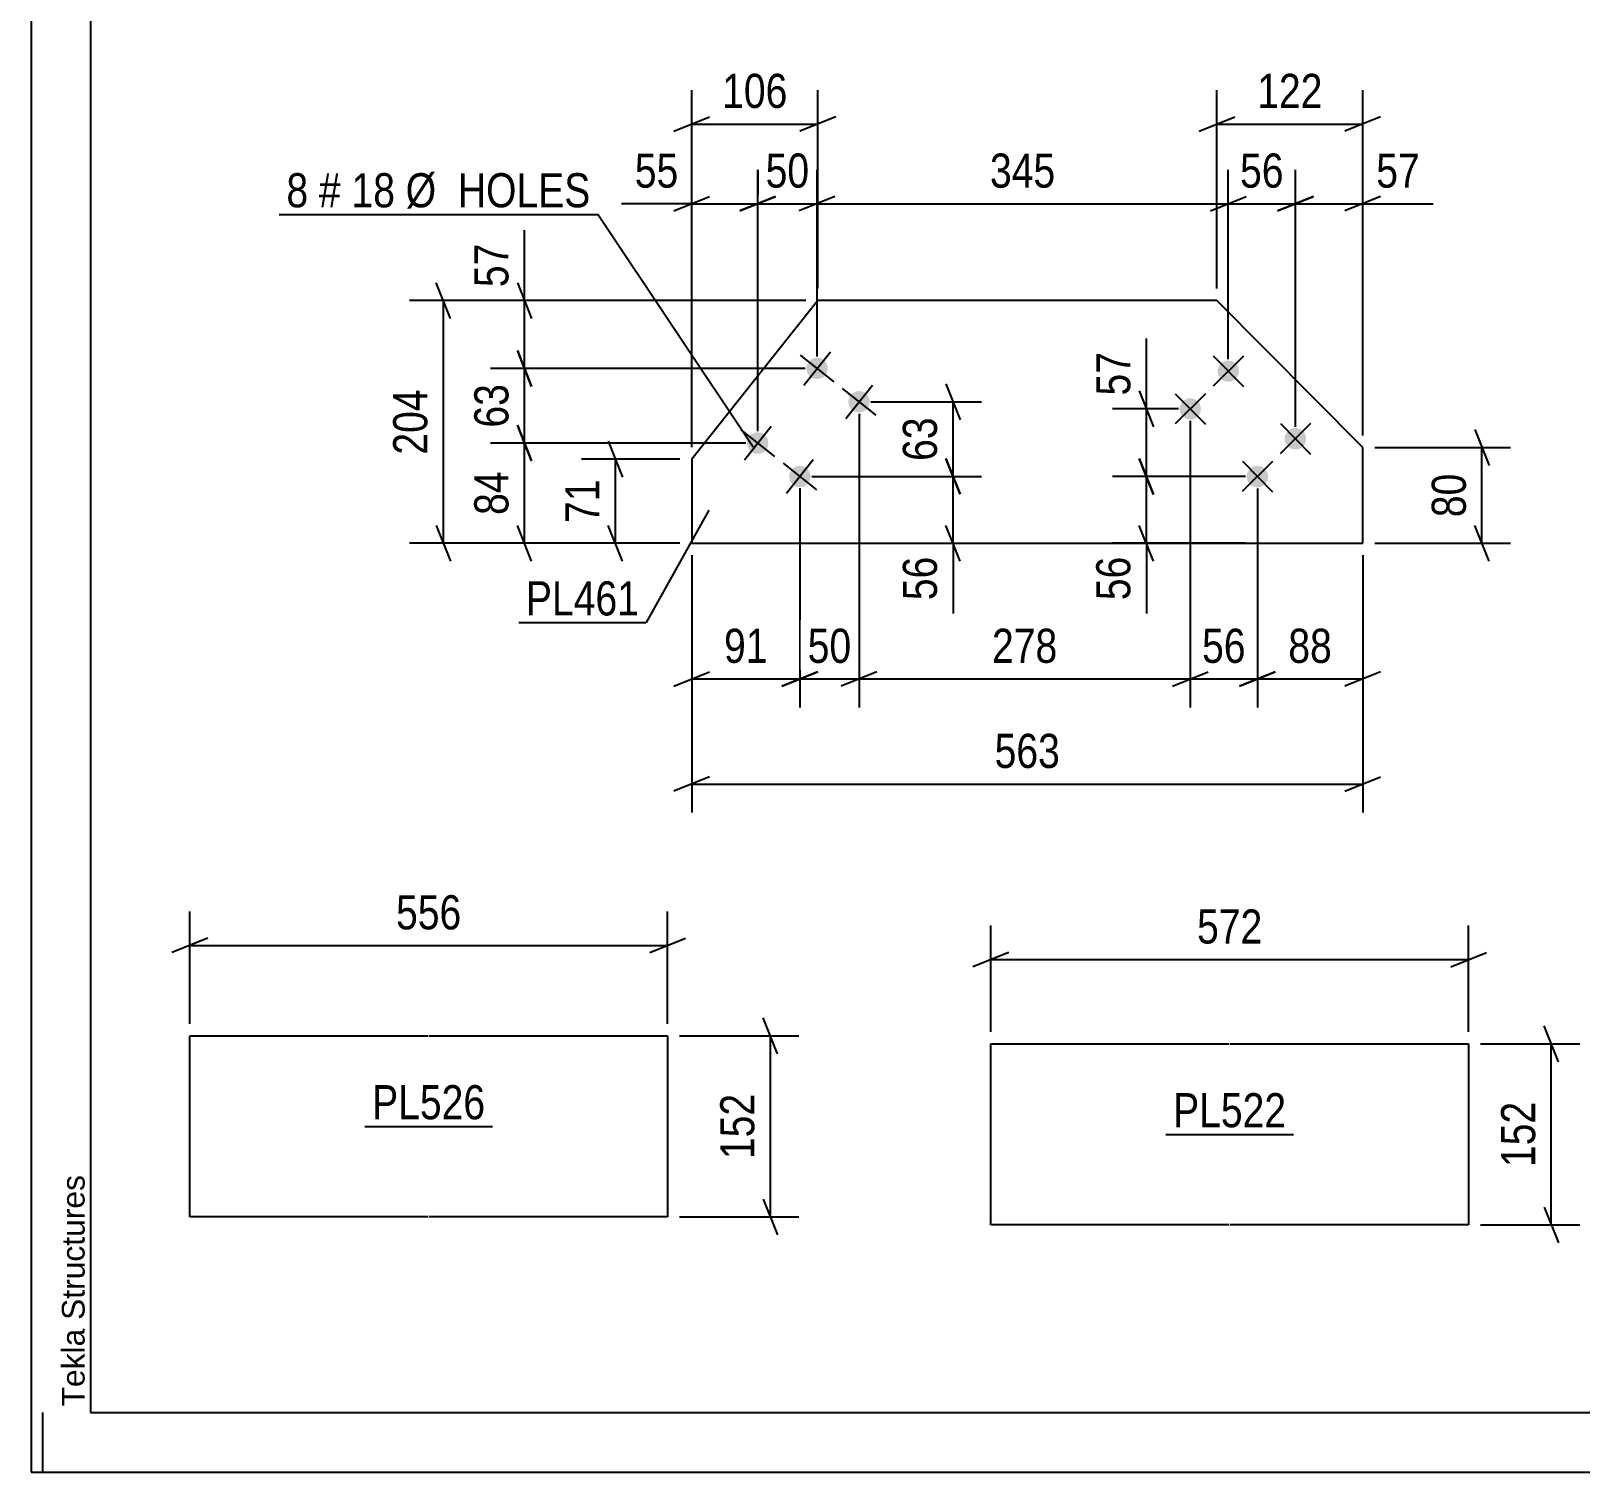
# Model space of a CAD drawing. Header units: millimetres. Extents: x 0 to 841, y 0 to 594.
# Drawn here: x 0 to 130.1, y 0 to 121 of the extents above; entities that cross this region are included whole.
import ezdxf

# ---------------------------------------------------------------- set-up
doc = ezdxf.new("R2010")
doc.units = ezdxf.units.MM
doc.styles.add('Arial', font='arial.ttf', dxfattribs={"height": 0.2})
doc.styles.add('Arial Narrow', font='ARIALN.TTF', dxfattribs={"height": 0.2})

# ---------------------------------------------------------------- blocks, each defined once
blk = doc.blocks.new('Unknown-570349097-1114 - 28277')
at = {"color": 5, "linetype": 'Continuous'}
for p, q in [((0, 594), (0, 0)), ((5, 589), (5, 5)), ((1, 0), (1, 5)), ((5, 5), (836, 5)), ((0, 0), (841, 0))]:
    blk.add_line(p, q, dxfattribs=at)
at = {"color": 174, "linetype": 'Continuous', "style": 'Arial'}
blk.add_text('Tekla Structures', height=1.9102, rotation=90, dxfattribs=at).set_placement((4.5, 5.5))
blk = doc.blocks.new('Part-570349097-23043 - 23042')
at = {"color": 2, "linetype": 'Continuous'}
for p, q in [((80.56, 20.74), (80.56, 35.94)), ((80.56, 35.94), (100.56, 35.94)), ((100.66, 35.94), (120.66, 35.94)), ((120.66, 35.94), (120.66, 20.74)), ((100.56, 20.74), (80.56, 20.74)), ((120.66, 20.74), (100.66, 20.74))]:
    blk.add_line(p, q, dxfattribs=at)
blk = doc.blocks.new('Part-570349097-23059 - 23058')
at = {"color": 2, "linetype": 'Continuous'}
for p, q in [((13.33, 21.41), (13.33, 36.61)), ((13.33, 36.61), (33.33, 36.61)), ((33.43, 36.61), (53.43, 36.61)), ((53.43, 36.61), (53.43, 21.41)), ((33.33, 21.41), (13.33, 21.41)), ((53.43, 21.41), (33.43, 21.41))]:
    blk.add_line(p, q, dxfattribs=at)
blk = doc.blocks.new('Bolt-570349097-23166 - 23164')
at = {"linetype": 'Continuous'}
for points in [[(101.12, 91.77, -1), (99.86, 93.04, -1)], [(97.93, 88.6, -1), (96.66, 89.87, -1)], [(106.76, 86.09, -1), (105.49, 87.37, -1)], [(103.57, 82.92, -1), (102.3, 84.2, -1)]]:
    blk.add_hatch(color=1, dxfattribs=at).paths.add_polyline_path(points)
at = {"color": 1, "linetype": 'Continuous'}
for p, q in [((101.77, 93.67), (99.21, 91.14)), ((99.22, 93.68), (101.76, 91.13)), ((98.57, 90.5), (96.02, 87.97)), ((96.03, 90.51), (98.57, 87.96)), ((107.4, 88), (104.85, 85.46)), ((104.86, 88.01), (107.4, 85.45)), ((104.21, 84.83), (101.66, 82.29)), ((101.67, 84.84), (104.2, 82.28))]:
    blk.add_line(p, q, dxfattribs=at)
blk = doc.blocks.new('Part-570349097-23165 - 23164')
at = {"color": 2, "linetype": 'Continuous'}
for p, q in [((66.04, 98.33), (55.46, 85.02)), ((99.54, 98.33), (66.04, 98.33)), ((111.78, 86), (99.54, 98.33)), ((111.78, 77.96), (111.78, 86)), ((55.46, 85.02), (55.46, 77.96)), ((55.46, 77.96), (111.78, 77.96))]:
    blk.add_line(p, q, dxfattribs=at)
blk = doc.blocks.new('Bolt-570349097-23167 - 23164')
at = {"linetype": 'Continuous'}
for points in [[(66.54, 93.34, -1), (65.42, 91.93, -1)], [(70.06, 90.54, -1), (68.94, 89.13, -1)], [(61.56, 87.07, -1), (60.44, 85.66, -1)], [(65.09, 84.27, -1), (63.97, 82.86, -1)]]:
    blk.add_hatch(color=1, dxfattribs=at).paths.add_polyline_path(points)
at = {"color": 1, "linetype": 'Continuous'}
for p, q in [((64.57, 93.75), (67.39, 91.51)), ((64.86, 91.22), (67.1, 94.04)), ((68.38, 88.42), (70.62, 91.24)), ((68.09, 90.95), (70.91, 88.71)), ((59.59, 87.49), (62.41, 85.25)), ((59.88, 84.96), (62.12, 87.78)), ((63.12, 84.69), (65.94, 82.45)), ((63.41, 82.16), (65.65, 84.98))]:
    blk.add_line(p, q, dxfattribs=at)
blk = doc.blocks.new('StraightDimension-570349097-23406 - 23042')
at = {"color": 7, "linetype": 'Continuous'}
for p, q in [((128.2, 34.44), (127, 37.44)), ((121.66, 35.94), (130, 35.94)), ((127.6, 20.74), (127.6, 35.94)), ((127, 22.24), (128.2, 19.24)), ((121.66, 20.74), (130, 20.74))]:
    blk.add_line(p, q, dxfattribs=at)
at = {"color": 0}
blk.add_wipeout([(126.85, 31.68), (122.65, 31.68), (122.65, 25), (126.85, 25)], dxfattribs=at)
at = {"color": 3, "style": 'Arial Narrow'}
blk.add_text('152', height=2.863, rotation=90.0002, dxfattribs=at).set_placement((126.25, 25.6))
blk = doc.blocks.new('StraightDimension-570349097-23410 - 23042')
at = {"color": 7, "linetype": 'Continuous'}
for p, q in [((80.56, 36.94), (80.56, 45.86)), ((120.66, 36.94), (120.66, 45.86)), ((82.06, 43.61), (79.06, 42.41)), ((80.56, 43.01), (120.66, 43.01)), ((119.16, 42.41), (122.16, 43.61))]:
    blk.add_line(p, q, dxfattribs=at)
at = {"color": 0}
blk.add_wipeout([(103.95, 43.76), (103.95, 47.96), (97.27, 47.96), (97.27, 43.76)], dxfattribs=at)
at = {"color": 3, "style": 'Arial Narrow'}
blk.add_text('572', height=2.863, dxfattribs=at).set_placement((97.87, 44.36))
blk = doc.blocks.new('StraightDimension-570349097-23422 - 23058')
at = {"color": 7, "linetype": 'Continuous'}
for p, q in [((62.66, 35.11), (61.46, 38.11)), ((54.43, 36.61), (64.46, 36.61)), ((62.06, 21.41), (62.06, 36.61)), ((61.46, 22.91), (62.66, 19.91)), ((54.43, 21.41), (64.46, 21.41))]:
    blk.add_line(p, q, dxfattribs=at)
at = {"color": 0}
blk.add_wipeout([(61.31, 32.35), (57.11, 32.35), (57.11, 25.67), (61.31, 25.67)], dxfattribs=at)
at = {"color": 3, "style": 'Arial Narrow'}
blk.add_text('152', height=2.863, rotation=90.0002, dxfattribs=at).set_placement((60.71, 26.27))
blk = doc.blocks.new('StraightDimension-570349097-23426 - 23058')
at = {"color": 7, "linetype": 'Continuous'}
for p, q in [((13.33, 37.61), (13.33, 47.05)), ((53.43, 37.61), (53.43, 47.05)), ((14.83, 44.8), (11.83, 43.6)), ((51.93, 43.6), (54.93, 44.8)), ((13.33, 44.2), (53.43, 44.2))]:
    blk.add_line(p, q, dxfattribs=at)
at = {"color": 0}
blk.add_wipeout([(36.72, 44.95), (36.72, 49.15), (30.04, 49.15), (30.04, 44.95)], dxfattribs=at)
at = {"color": 3, "style": 'Arial Narrow'}
blk.add_text('556', height=2.863, dxfattribs=at).set_placement((30.64, 45.55))
blk = doc.blocks.new('StraightDimension-570349097-31342 - 23164')
at = {"color": 7, "linetype": 'Continuous'}
for p, q in [((69.5, 88.83), (69.5, 64.17)), ((97.3, 88.24), (97.3, 64.17)), ((71, 67.17), (68, 65.97)), ((69.5, 66.57), (97.3, 66.57)), ((95.8, 65.97), (98.8, 67.17))]:
    blk.add_line(p, q, dxfattribs=at)
at = {"color": 0}
blk.add_wipeout([(86.74, 67.32), (86.74, 71.52), (80.06, 71.52), (80.06, 67.32)], dxfattribs=at)
at = {"color": 3, "style": 'Arial Narrow'}
blk.add_text('278', height=2.863, dxfattribs=at).set_placement((80.66, 67.92))
blk = doc.blocks.new('StraightDimension-570349097-26804 - 23164')
at = {"color": 7, "linetype": 'Continuous'}
for p, q in [((40.82, 87.87), (42.02, 84.87)), ((60, 86.37), (38.57, 86.37)), ((41.42, 77.96), (41.42, 86.37)), ((42.02, 76.46), (40.82, 79.46)), ((54.46, 77.96), (38.57, 77.96))]:
    blk.add_line(p, q, dxfattribs=at)
at = {"color": 0}
blk.add_wipeout([(40.67, 84.59), (36.47, 84.59), (36.47, 79.74), (40.67, 79.74)], dxfattribs=at)
at = {"color": 3, "style": 'Arial Narrow'}
blk.add_text('84', height=2.863, rotation=90.0002, dxfattribs=at).set_placement((40.07, 80.34))
blk = doc.blocks.new('StraightDimension-570349097-23592 - 23164')
at = {"color": 7, "linetype": 'Continuous'}
for p, q in [((55.46, 86.02), (55.46, 116)), ((66.04, 99.33), (66.04, 116)), ((53.96, 112.55), (56.96, 113.75)), ((67.54, 113.75), (64.54, 112.55)), ((55.46, 113.15), (66.04, 113.15))]:
    blk.add_line(p, q, dxfattribs=at)
at = {"color": 0}
blk.add_wipeout([(64.09, 113.9), (64.09, 118.1), (57.41, 118.1), (57.41, 113.9)], dxfattribs=at)
at = {"color": 3, "style": 'Arial Narrow'}
blk.add_text('106', height=2.863, dxfattribs=at).set_placement((58.01, 114.5))
blk = doc.blocks.new('StraightDimension-570349097-23596 - 23164')
at = {"color": 7, "linetype": 'Continuous'}
for p, q in [((55.46, 76.96), (55.46, 55.35)), ((111.78, 76.96), (111.78, 55.35)), ((56.96, 58.35), (53.96, 57.15)), ((55.46, 57.75), (111.78, 57.75)), ((110.28, 57.15), (113.28, 58.35))]:
    blk.add_line(p, q, dxfattribs=at)
at = {"color": 0}
blk.add_wipeout([(86.96, 58.5), (86.96, 62.7), (80.28, 62.7), (80.28, 58.5)], dxfattribs=at)
at = {"color": 3, "style": 'Arial Narrow'}
blk.add_text('563', height=2.863, dxfattribs=at).set_placement((80.88, 59.1))
blk = doc.blocks.new('StraightDimension-570349097-23588 - 23164')
at = {"color": 7, "linetype": 'Continuous'}
for p, q in [((99.54, 99.33), (99.54, 116)), ((111.78, 87), (111.78, 116)), ((98.04, 112.55), (101.04, 113.75)), ((113.28, 113.75), (110.28, 112.55)), ((99.54, 113.15), (111.78, 113.15))]:
    blk.add_line(p, q, dxfattribs=at)
at = {"color": 0}
blk.add_wipeout([(109, 113.9), (109, 118.1), (102.32, 118.1), (102.32, 113.9)], dxfattribs=at)
at = {"color": 3, "style": 'Arial Narrow'}
blk.add_text('122', height=2.863, dxfattribs=at).set_placement((102.92, 114.5))
blk = doc.blocks.new('StraightDimension-570349097-26919 - 23164')
at = {"color": 7, "linetype": 'Continuous'}
for p, q in [((93.02, 85.06), (94.22, 82.06)), ((101.93, 83.56), (90.77, 83.56)), ((93.62, 77.96), (93.62, 83.56)), ((94.22, 76.46), (93.02, 79.46)), ((101.93, 77.96), (90.77, 77.96)), ((93.62, 77.96), (93.62, 72.05)), ((93.62, 77.96), (93.62, 72.05))]:
    blk.add_line(p, q, dxfattribs=at)
at = {"color": 0}
blk.add_wipeout([(92.87, 77.44), (88.67, 77.44), (88.67, 72.58), (92.87, 72.58)], dxfattribs=at)
at = {"color": 3, "style": 'Arial Narrow'}
blk.add_text('56', height=2.863, rotation=90.0002, dxfattribs=at).set_placement((92.27, 73.18))
blk = doc.blocks.new('StraightDimension-570349097-26840 - 23164')
at = {"color": 7, "linetype": 'Continuous'}
for p, q in [((61, 87.37), (61, 109.31)), ((65.98, 93.63), (65.98, 109.31)), ((59.5, 105.86), (62.5, 107.06)), ((67.48, 107.06), (64.48, 105.86)), ((61, 106.46), (65.98, 106.46))]:
    blk.add_line(p, q, dxfattribs=at)
at = {"color": 0}
blk.add_wipeout([(65.92, 107.21), (65.92, 111.41), (61.06, 111.41), (61.06, 107.21)], dxfattribs=at)
at = {"color": 3, "style": 'Arial Narrow'}
blk.add_text('50', height=2.863, dxfattribs=at).set_placement((61.66, 107.81))
blk = doc.blocks.new('StraightDimension-570349097-23600 - 23164')
at = {"color": 7, "linetype": 'Continuous'}
for p, q in [((121.18, 87.5), (122.38, 84.5)), ((112.78, 86), (124.18, 86)), ((121.78, 77.96), (121.78, 86)), ((122.38, 76.46), (121.18, 79.46)), ((112.78, 77.96), (124.18, 77.96))]:
    blk.add_line(p, q, dxfattribs=at)
at = {"color": 0}
blk.add_wipeout([(121.03, 84.41), (116.83, 84.41), (116.83, 79.55), (121.03, 79.55)], dxfattribs=at)
at = {"color": 3, "style": 'Arial Narrow'}
blk.add_text('80', height=2.863, rotation=90.0002, dxfattribs=at).set_placement((120.43, 80.15))
blk = doc.blocks.new('StraightDimension-570349097-31344 - 23164')
at = {"color": 7, "linetype": 'Continuous'}
for p, q in [((64.53, 82.57), (64.53, 64.17)), ((55.46, 76.96), (55.46, 64.17)), ((53.96, 65.97), (56.96, 67.17)), ((55.46, 66.57), (64.53, 66.57)), ((66.03, 67.17), (63.03, 65.97))]:
    blk.add_line(p, q, dxfattribs=at)
at = {"color": 0}
blk.add_wipeout([(62.42, 67.32), (62.42, 71.52), (57.57, 71.52), (57.57, 67.32)], dxfattribs=at)
at = {"color": 3, "style": 'Arial Narrow'}
blk.add_text('91', height=2.863, dxfattribs=at).set_placement((58.17, 67.92))
blk = doc.blocks.new('StraightDimension-570349097-23606 - 23164')
at = {"color": 7, "linetype": 'Continuous'}
for p, q in [((48.45, 86.52), (49.65, 83.52)), ((54.46, 85.02), (46.2, 85.02)), ((49.05, 77.96), (49.05, 85.02)), ((49.65, 76.46), (48.45, 79.46)), ((54.46, 77.96), (46.2, 77.96))]:
    blk.add_line(p, q, dxfattribs=at)
at = {"color": 0}
blk.add_wipeout([(48.3, 83.92), (44.1, 83.92), (44.1, 79.06), (48.3, 79.06)], dxfattribs=at)
at = {"color": 3, "style": 'Arial Narrow'}
blk.add_text('71', height=2.863, rotation=90.0002, dxfattribs=at).set_placement((47.7, 79.66))
blk = doc.blocks.new('StraightDimension-570349097-23682 - 23164')
at = {"color": 7, "linetype": 'Continuous'}
for p, q in [((35.21, 96.83), (34.01, 99.83)), ((65.04, 98.33), (31.76, 98.33)), ((34.61, 77.96), (34.61, 98.33)), ((34.01, 79.46), (35.21, 76.46)), ((54.46, 77.96), (31.76, 77.96))]:
    blk.add_line(p, q, dxfattribs=at)
at = {"color": 0}
blk.add_wipeout([(33.86, 91.49), (29.66, 91.49), (29.66, 84.8), (33.86, 84.8)], dxfattribs=at)
at = {"color": 3, "style": 'Arial Narrow'}
blk.add_text('204', height=2.863, rotation=90.0002, dxfattribs=at).set_placement((33.26, 85.4))
blk = doc.blocks.new('StraightDimension-570349097-26802 - 23164')
at = {"color": 7, "linetype": 'Continuous'}
for p, q in [((41.42, 98.33), (41.42, 104.24)), ((41.42, 98.33), (41.42, 104.24)), ((40.82, 99.83), (42.02, 96.83)), ((65.04, 98.33), (38.57, 98.33)), ((41.42, 92.63), (41.42, 98.33)), ((42.02, 91.13), (40.82, 94.13)), ((64.98, 92.63), (38.57, 92.63))]:
    blk.add_line(p, q, dxfattribs=at)
at = {"color": 0}
blk.add_wipeout([(40.67, 103.71), (36.47, 103.71), (36.47, 98.86), (40.67, 98.86)], dxfattribs=at)
at = {"color": 3, "style": 'Arial Narrow'}
blk.add_text('57', height=2.863, rotation=90.0002, dxfattribs=at).set_placement((40.07, 99.46))
blk = doc.blocks.new('StraightDimension-570349097-26803 - 23164')
at = {"color": 7, "linetype": 'Continuous'}
for p, q in [((40.82, 94.13), (42.02, 91.13)), ((64.98, 92.63), (38.57, 92.63)), ((41.42, 86.37), (41.42, 92.63)), ((42.02, 84.87), (40.82, 87.87)), ((60, 86.37), (38.57, 86.37))]:
    blk.add_line(p, q, dxfattribs=at)
at = {"color": 0}
blk.add_wipeout([(40.67, 91.93), (36.47, 91.93), (36.47, 87.07), (40.67, 87.07)], dxfattribs=at)
at = {"color": 3, "style": 'Arial Narrow'}
blk.add_text('63', height=2.863, rotation=90.0002, dxfattribs=at).set_placement((40.07, 87.67))
blk = doc.blocks.new('StraightDimension-570349097-26894 - 23164')
at = {"color": 7, "linetype": 'Continuous'}
for p, q in [((76.79, 91.33), (77.99, 88.33)), ((70.5, 89.83), (79.79, 89.83)), ((77.39, 83.57), (77.39, 89.83)), ((77.99, 82.07), (76.79, 85.07)), ((65.53, 83.57), (79.79, 83.57))]:
    blk.add_line(p, q, dxfattribs=at)
at = {"color": 0}
blk.add_wipeout([(76.64, 89.13), (72.44, 89.13), (72.44, 84.27), (76.64, 84.27)], dxfattribs=at)
at = {"color": 3, "style": 'Arial Narrow'}
blk.add_text('63', height=2.863, rotation=90.0002, dxfattribs=at).set_placement((76.04, 84.87))
blk = doc.blocks.new('StraightDimension-570349097-26837 - 23164')
at = {"color": 7, "linetype": 'Continuous'}
for p, q in [((106.13, 87.73), (106.13, 109.31)), ((111.78, 87), (111.78, 109.31)), ((104.63, 105.86), (107.63, 107.06)), ((113.28, 107.06), (110.28, 105.86)), ((106.13, 106.46), (111.78, 106.46)), ((111.78, 106.46), (117.69, 106.46)), ((111.78, 106.46), (117.69, 106.46))]:
    blk.add_line(p, q, dxfattribs=at)
at = {"color": 0}
blk.add_wipeout([(117.16, 107.21), (117.16, 111.41), (112.31, 111.41), (112.31, 107.21)], dxfattribs=at)
at = {"color": 3, "style": 'Arial Narrow'}
blk.add_text('57', height=2.863, dxfattribs=at).set_placement((112.91, 107.81))
blk = doc.blocks.new('StraightDimension-570349097-26838 - 23164')
at = {"color": 7, "linetype": 'Continuous'}
for p, q in [((100.49, 93.41), (100.49, 109.31)), ((106.13, 87.73), (106.13, 109.31)), ((98.99, 105.86), (101.99, 107.06)), ((107.63, 107.06), (104.63, 105.86)), ((100.49, 106.46), (106.13, 106.46))]:
    blk.add_line(p, q, dxfattribs=at)
at = {"color": 0}
blk.add_wipeout([(105.74, 107.21), (105.74, 111.41), (100.88, 111.41), (100.88, 107.21)], dxfattribs=at)
at = {"color": 3, "style": 'Arial Narrow'}
blk.add_text('56', height=2.863, dxfattribs=at).set_placement((101.48, 107.81))
blk = doc.blocks.new('StraightDimension-570349097-26839 - 23164')
at = {"color": 7, "linetype": 'Continuous'}
for p, q in [((65.98, 93.63), (65.98, 109.31)), ((100.49, 93.41), (100.49, 109.31)), ((67.48, 107.06), (64.48, 105.86)), ((98.99, 105.86), (101.99, 107.06)), ((65.98, 106.46), (100.49, 106.46))]:
    blk.add_line(p, q, dxfattribs=at)
at = {"color": 0}
blk.add_wipeout([(86.58, 107.21), (86.58, 111.41), (79.89, 111.41), (79.89, 107.21)], dxfattribs=at)
at = {"color": 3, "style": 'Arial Narrow'}
blk.add_text('345', height=2.863, dxfattribs=at).set_placement((80.49, 107.81))
blk = doc.blocks.new('StraightDimension-570349097-26841 - 23164')
at = {"color": 7, "linetype": 'Continuous'}
for p, q in [((55.46, 86.02), (55.46, 109.31)), ((61, 87.37), (61, 109.31)), ((53.96, 105.86), (56.96, 107.06)), ((62.5, 107.06), (59.5, 105.86)), ((55.46, 106.46), (49.56, 106.46)), ((55.46, 106.46), (49.56, 106.46)), ((55.46, 106.46), (61, 106.46))]:
    blk.add_line(p, q, dxfattribs=at)
at = {"color": 0}
blk.add_wipeout([(54.94, 107.21), (54.94, 111.41), (50.08, 111.41), (50.08, 107.21)], dxfattribs=at)
at = {"color": 3, "style": 'Arial Narrow'}
blk.add_text('55', height=2.863, dxfattribs=at).set_placement((50.68, 107.81))
blk = doc.blocks.new('StraightDimension-570349097-26895 - 23164')
at = {"color": 7, "linetype": 'Continuous'}
for p, q in [((76.79, 85.07), (77.99, 82.07)), ((65.53, 83.57), (79.79, 83.57)), ((77.39, 77.96), (77.39, 83.57)), ((77.99, 76.46), (76.79, 79.46)), ((70.5, 77.96), (79.79, 77.96)), ((77.39, 77.96), (77.39, 72.05)), ((77.39, 77.96), (77.39, 72.05))]:
    blk.add_line(p, q, dxfattribs=at)
at = {"color": 0}
blk.add_wipeout([(76.64, 77.44), (72.44, 77.44), (72.44, 72.58), (76.64, 72.58)], dxfattribs=at)
at = {"color": 3, "style": 'Arial Narrow'}
blk.add_text('56', height=2.863, rotation=90.0002, dxfattribs=at).set_placement((76.04, 73.18))
blk = doc.blocks.new('StraightDimension-570349097-26918 - 23164')
at = {"color": 7, "linetype": 'Continuous'}
for p, q in [((93.62, 89.24), (93.62, 95.14)), ((93.62, 89.24), (93.62, 95.14)), ((93.02, 90.74), (94.22, 87.74)), ((96.3, 89.24), (90.77, 89.24)), ((93.62, 83.56), (93.62, 89.24)), ((94.22, 82.06), (93.02, 85.06)), ((101.93, 83.56), (90.77, 83.56))]:
    blk.add_line(p, q, dxfattribs=at)
at = {"color": 0}
blk.add_wipeout([(92.87, 94.62), (88.67, 94.62), (88.67, 89.76), (92.87, 89.76)], dxfattribs=at)
at = {"color": 3, "style": 'Arial Narrow'}
blk.add_text('57', height=2.863, rotation=90.0002, dxfattribs=at).set_placement((92.27, 90.36))
blk = doc.blocks.new('StraightDimension-570349097-31340 - 23164')
at = {"color": 7, "linetype": 'Continuous'}
for p, q in [((102.93, 82.56), (102.93, 64.17)), ((111.78, 76.96), (111.78, 64.17)), ((101.43, 65.97), (104.43, 67.17)), ((102.93, 66.57), (111.78, 66.57)), ((113.28, 67.17), (110.28, 65.97))]:
    blk.add_line(p, q, dxfattribs=at)
at = {"color": 0}
blk.add_wipeout([(109.79, 67.32), (109.79, 71.52), (104.93, 71.52), (104.93, 67.32)], dxfattribs=at)
at = {"color": 3, "style": 'Arial Narrow'}
blk.add_text('88', height=2.863, dxfattribs=at).set_placement((105.53, 67.92))
blk = doc.blocks.new('StraightDimension-570349097-31341 - 23164')
at = {"color": 7, "linetype": 'Continuous'}
for p, q in [((97.3, 88.24), (97.3, 64.17)), ((102.93, 82.56), (102.93, 64.17)), ((95.8, 65.97), (98.8, 67.17)), ((97.3, 66.57), (102.93, 66.57)), ((104.43, 67.17), (101.43, 65.97))]:
    blk.add_line(p, q, dxfattribs=at)
at = {"color": 0}
blk.add_wipeout([(102.54, 67.32), (102.54, 71.52), (97.69, 71.52), (97.69, 67.32)], dxfattribs=at)
at = {"color": 3, "style": 'Arial Narrow'}
blk.add_text('56', height=2.863, dxfattribs=at).set_placement((98.29, 67.92))
blk = doc.blocks.new('StraightDimension-570349097-31343 - 23164')
at = {"color": 7, "linetype": 'Continuous'}
for p, q in [((69.5, 88.83), (69.5, 64.17)), ((64.53, 82.57), (64.53, 64.17)), ((63.03, 65.97), (66.03, 67.17)), ((64.53, 66.57), (69.5, 66.57)), ((71, 67.17), (68, 65.97))]:
    blk.add_line(p, q, dxfattribs=at)
at = {"color": 0}
blk.add_wipeout([(69.44, 67.32), (69.44, 71.52), (64.59, 71.52), (64.59, 67.32)], dxfattribs=at)
at = {"color": 3, "style": 'Arial Narrow'}
blk.add_text('50', height=2.863, dxfattribs=at).set_placement((65.19, 67.92))
blk = doc.blocks.new('Mark-570349097-24047 - 23042')
at = {"color": 0}
blk.add_wipeout([(105.36, 28.94), (105.36, 31.94), (95.86, 31.94), (95.86, 28.94)], dxfattribs=at)
blk.add_wipeout([(105.36, 28.94), (105.36, 31.94), (95.86, 31.94), (95.86, 28.94)], dxfattribs=at)
at = {"color": 30, "linetype": 'Continuous'}
blk.add_line((95.26, 28.34), (105.96, 28.34), dxfattribs=at)
at = {"color": 3, "style": 'Arial Narrow'}
blk.add_text('PL522', height=2.863, dxfattribs=at).set_placement((95.86, 28.94))
blk = doc.blocks.new('Mark-570349097-24053 - 23058')
at = {"color": 0}
blk.add_wipeout([(38.13, 29.61), (38.13, 32.61), (28.63, 32.61), (28.63, 29.61)], dxfattribs=at)
blk.add_wipeout([(38.13, 29.61), (38.13, 32.61), (28.63, 32.61), (28.63, 29.61)], dxfattribs=at)
at = {"color": 30, "linetype": 'Continuous'}
blk.add_line((28.03, 29.01), (38.73, 29.01), dxfattribs=at)
at = {"color": 3, "style": 'Arial Narrow'}
blk.add_text('PL526', height=2.863, dxfattribs=at).set_placement((28.63, 29.61))
blk = doc.blocks.new('MarkSet-570349097-26828 - 23164')
at = {"color": 0}
for points in [[(23.27, 106.16), (23.27, 109.16), (21.44, 109.16), (21.44, 106.16)], [(26, 106.16), (26, 109.16), (24.17, 109.16), (24.17, 106.16)], [(30.55, 106.16), (30.55, 109.16), (26.9, 109.16), (26.9, 106.16)], [(46.98, 106.16), (46.98, 109.16), (31.45, 109.16), (31.45, 106.16)]]:
    blk.add_wipeout(points, dxfattribs=at)
for points in [[(23.27, 106.16), (23.27, 109.16), (21.44, 109.16), (21.44, 106.16)], [(26, 106.16), (26, 109.16), (24.17, 109.16), (24.17, 106.16)], [(30.55, 106.16), (30.55, 109.16), (26.9, 109.16), (26.9, 106.16)], [(46.98, 106.16), (46.98, 109.16), (31.45, 109.16), (31.45, 106.16)]]:
    blk.add_wipeout(points, dxfattribs=at)
at = {"color": 7, "linetype": 'Continuous'}
for p in [(20.84, 105.56), (60.6, 86.02)]:
    blk.add_line(p, (47.58, 105.56), dxfattribs=at)
at = {"color": 3, "style": 'Arial Narrow'}
for s, height, p in [('8', 2.86, (21.44, 106.16)), ('#', 2.86, (24.17, 106.16)), ('18', 2.863, (26.9, 106.16)), ('Ø  HOLES', 2.863, (31.45, 106.16))]:
    blk.add_text(s, height=height, dxfattribs=at).set_placement(p)
blk = doc.blocks.new('Mark-570349097-24078 - 23164')
at = {"color": 0}
blk.add_wipeout([(51.04, 71.9), (51.04, 74.9), (41.54, 74.9), (41.54, 71.9)], dxfattribs=at)
blk.add_wipeout([(51.04, 71.9), (51.04, 74.9), (41.54, 74.9), (41.54, 71.9)], dxfattribs=at)
at = {"color": 30, "linetype": 'Continuous'}
for p in [(56.88, 80.74), (40.94, 71.3)]:
    blk.add_line(p, (51.64, 71.3), dxfattribs=at)
at = {"color": 3, "style": 'Arial Narrow'}
blk.add_text('PL461', height=2.863, dxfattribs=at).set_placement((41.54, 71.9))

msp = doc.modelspace()

# ---------------------------------------------------------------- block references
for name in ['Unknown-570349097-1114 - 28277', 'Part-570349097-23165 - 23164', 'Bolt-570349097-23167 - 23164', 'Bolt-570349097-23166 - 23164', 'Part-570349097-23059 - 23058', 'Part-570349097-23043 - 23042']:
    msp.add_blockref(name, (0, 0))

# ---------------------------------------------------------------- next in the draw order: block references
for name in ['StraightDimension-570349097-31342 - 23164', 'StraightDimension-570349097-26804 - 23164', 'StraightDimension-570349097-23422 - 23058', 'StraightDimension-570349097-23406 - 23042', 'Mark-570349097-24053 - 23058', 'Mark-570349097-24047 - 23042']:
    msp.add_blockref(name, (0, 0))

# ---------------------------------------------------------------- next in the draw order: block references
for name in ['StraightDimension-570349097-23592 - 23164', 'StraightDimension-570349097-23588 - 23164', 'StraightDimension-570349097-23596 - 23164', 'StraightDimension-570349097-23426 - 23058', 'StraightDimension-570349097-23410 - 23042']:
    msp.add_blockref(name, (0, 0))

# ---------------------------------------------------------------- next in the draw order: block references
for name in ['StraightDimension-570349097-26840 - 23164', 'StraightDimension-570349097-23600 - 23164', 'StraightDimension-570349097-26919 - 23164', 'StraightDimension-570349097-31344 - 23164']:
    msp.add_blockref(name, (0, 0))

# ---------------------------------------------------------------- next in the draw order: block references
for name in ['StraightDimension-570349097-26837 - 23164', 'StraightDimension-570349097-23606 - 23164']:
    msp.add_blockref(name, (0, 0))

# ---------------------------------------------------------------- next in the draw order: block references
for name in ['StraightDimension-570349097-26838 - 23164', 'StraightDimension-570349097-23682 - 23164']:
    msp.add_blockref(name, (0, 0))

# ---------------------------------------------------------------- next in the draw order: block references
for name in ['StraightDimension-570349097-26802 - 23164', 'Mark-570349097-24078 - 23164']:
    msp.add_blockref(name, (0, 0))

# ---------------------------------------------------------------- next in the draw order: block references
msp.add_blockref('StraightDimension-570349097-26803 - 23164', (0, 0))

# ---------------------------------------------------------------- next in the draw order: block references
for name in ['StraightDimension-570349097-26841 - 23164', 'StraightDimension-570349097-26839 - 23164', 'StraightDimension-570349097-26894 - 23164']:
    msp.add_blockref(name, (0, 0))

# ---------------------------------------------------------------- next in the draw order: block references
for name in ['MarkSet-570349097-26828 - 23164', 'StraightDimension-570349097-26918 - 23164', 'StraightDimension-570349097-26895 - 23164']:
    msp.add_blockref(name, (0, 0))

# ---------------------------------------------------------------- next in the draw order: block references
for name in ['StraightDimension-570349097-31343 - 23164', 'StraightDimension-570349097-31340 - 23164']:
    msp.add_blockref(name, (0, 0))

# ---------------------------------------------------------------- next in the draw order: block references
msp.add_blockref('StraightDimension-570349097-31341 - 23164', (0, 0))

doc.saveas('drawing.dxf')
